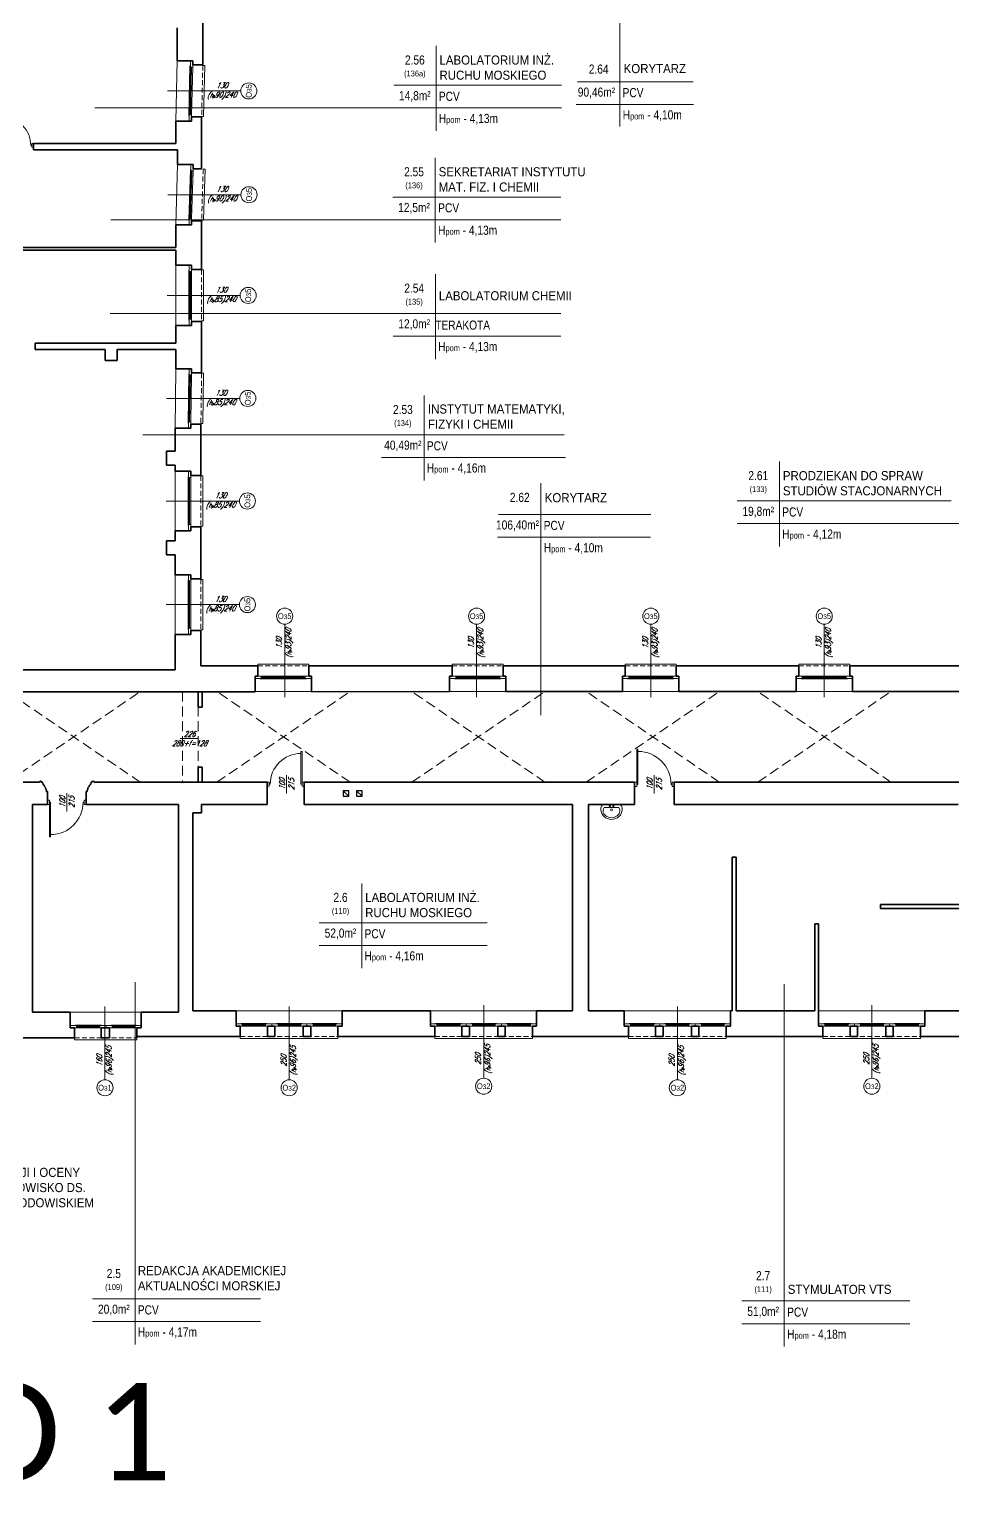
# Model space of a CAD drawing. Header units: millimetres. Extents: x -18485 to 40303, y -22087 to 35064.
# Drawn here: x 9357 to 11731, y 4015 to 7809 of the extents above; entities that cross this region are included whole.
import ezdxf

# ---------------------------------------------------------------- set-up
doc = ezdxf.new("R2010")
doc.units = ezdxf.units.MM
doc.linetypes.add('DASHED', pattern=[19.05, 12.7, -6.35])
doc.layers.get('0').update_dxf_attribs({"lineweight": 25})
for name, color, linetype, lineweight in [('01_ściany', 2, 'Continuous', 25), ('03-01_okna', 5, 'Continuous', 15), ('03_drzwi', 1, 'Continuous', 0), ('04-1_widok', 251, 'Continuous', 5), ('04-2_nad', 251, 'DASHED', 5), ('05-03_opis', 10, 'Continuous', 5), ('07_wyposażenie', 253, 'Continuous', 5), ('11 piętro I - ściany', 2, 'Continuous', 35), ('31 piętro III - ściany', 2, 'Continuous', 35)]:
    doc.layers.add(name, color=color, linetype=linetype, lineweight=lineweight)
doc.styles.add('ariel', font='arial.ttf', dxfattribs={"width": 0.8})
doc.styles.add('ariel_wym', font='simplex.shx', dxfattribs={"width": 0.65, "oblique": 25})
doc.styles.get("Standard").update_dxf_attribs({"font": 'txt.shx'})

# ---------------------------------------------------------------- blocks, each defined once
blk = doc.blocks.new('umywal04')
at = {"flags": 128}
for points in [[(0, 0), (-2.4, -4.4), (-3.7, -9.1), (-4.1, -13.9), (-3.5, -18.7), (-1.8, -23.4), (0.7, -27.6), (4.2, -31.3), (8.3, -34.4), (13, -36.6), (18.1, -38), (23.4, -38.5), (28.7, -38), (33.8, -36.6), (38.5, -34.4), (42.6, -31.3), (46.1, -27.6), (48.6, -23.4), (50.3, -18.7), (50.9, -13.9), (50.5, -9.1), (49.2, -4.4), (46.8, 0)], [(4.3, -8.4), (2.7, -11.4), (1.8, -14.6), (1.7, -17.9), (2.3, -21.2), (3.7, -24.3), (5.8, -27.2), (8.5, -29.6), (11.7, -31.6), (15.3, -33.1), (19.3, -34.1), (23.3, -34.4), (27.4, -34.1), (31.3, -33.1), (34.9, -31.6), (38.1, -29.6), (40.8, -27.2), (42.9, -24.3), (44.3, -21.2), (44.9, -17.9), (44.8, -14.6), (43.9, -11.4), (42.3, -8.4)]]:
    blk.add_lwpolyline(points, dxfattribs=at)
for points in [[(0, 0), (46.8, 0)], [(4.3, -8.4), (42.3, -8.4)]]:
    blk.add_lwpolyline(points)
for centre, radius in [((19.3, -4), 1.56), ((23.5, -13.9), 2.54), ((28.3, -4), 1.56)]:
    blk.add_circle(centre, radius)
blk = doc.blocks.new('*U1420')
blk.add_line((0, -0.375), (0, -0.4))
blk.add_lwpolyline([(0, 0.4), (0, 0.375), (0.8, 0.375), (0.8, 0.4), (0.05, 0.4), (-0.05, 0.4), (-0.05, 0.45), (0.05, 0.45), (0.05, 0.4)])
at = {"ltscale": 0.8}
blk.add_lwpolyline([(0.05, -0.4), (0.05, -0.45), (-0.05, -0.45), (-0.05, -0.4)], close=True, dxfattribs=at)
blk.add_arc((0, 0.375), 0.75, 270, 360)
blk = doc.blocks.new('*U1421')
blk.add_line((0, -0.375), (0, -0.4))
blk.add_lwpolyline([(0, 0.4), (0, 0.375), (-0.8, 0.375), (-0.8, 0.4), (-0.05, 0.4), (0.05, 0.4), (0.05, 0.45), (-0.05, 0.45), (-0.05, 0.4)])
at = {"ltscale": 0.8}
blk.add_lwpolyline([(-0.05, -0.4), (-0.05, -0.45), (0.05, -0.45), (0.05, -0.4)], close=True, dxfattribs=at)
blk.add_arc((0, 0.375), 0.75, 180, 270)
blk = doc.blocks.new('*U1422')
blk.add_line((0, 0.375), (0, 0.4))
at = {"ltscale": 0.8}
blk.add_lwpolyline([(0.05, 0.4), (0.05, 0.45), (-0.05, 0.45), (-0.05, 0.4)], close=True, dxfattribs=at)
blk.add_lwpolyline([(0, -0.4), (0, -0.375), (0.8, -0.375), (0.8, -0.4), (0.05, -0.4), (-0.05, -0.4), (-0.05, -0.45), (0.05, -0.45), (0.05, -0.4)])
blk.add_arc((0, -0.375), 0.75, 0, 90)
blk = doc.blocks.new('*U1427')
blk.add_line((0, -0.375), (0, -0.4))
blk.add_lwpolyline([(0, 0.4), (0, 0.375), (0.8, 0.375), (0.8, 0.4), (0.05, 0.4), (-0.05, 0.4), (-0.05, 0.45), (0.05, 0.45), (0.05, 0.4)])
at = {"ltscale": 0.8}
blk.add_lwpolyline([(0.05, -0.4), (0.05, -0.45), (-0.05, -0.45), (-0.05, -0.4)], close=True, dxfattribs=at)
blk.add_arc((0, 0.375), 0.75, 270, 360)

msp = doc.modelspace()

# ---------------------------------------------------------------- linework, layer by layer
at = {"layer": '01_ściany'}
for p, q in [((10178.1, 5836.9), (10164.1, 5850.9)), ((10212.5, 5836.9), (10198.5, 5850.9))]:
    msp.add_line(p, q, dxfattribs=at)
for points in [[(10178.1, 5850.9), (10164.1, 5850.9), (10164.1, 5836.9), (10178.1, 5836.9)], [(10212.5, 5850.9), (10198.5, 5850.9), (10198.5, 5836.9), (10212.5, 5836.9)]]:
    msp.add_lwpolyline(points, close=True, dxfattribs=at)
at = {"layer": '03-01_okna', "linetype": 'Continuous', "lineweight": 0}
for p, q in [((9772.1, 7711.9), (9769.1, 7590.9)), ((9772.6, 7711.9), (9769.6, 7590.9)), ((9770.1, 7711.9), (9774.1, 7711.9)), ((9774.1, 7712.9), (9771.1, 7589.9)), ((9774.1, 7589.9), (9777.1, 7712.9)), ((9803.1, 7716.9), (9808.1, 7716.9)), ((9808.1, 7716.9), (9805.1, 7585.9)), ((9767.1, 7590.9), (9771.1, 7590.9)), ((9800.1, 7585.9), (9805.1, 7585.9)), ((9773.1, 7444.9), (9769.1, 7323.9)), ((9773.6, 7444.9), (9769.6, 7323.9)), ((9775.1, 7445.9), (9771.1, 7322.9)), ((9771.1, 7444.9), (9775.1, 7444.9)), ((9774.1, 7322.9), (9778.1, 7445.9)), ((9804.1, 7449.9), (9809.1, 7449.9)), ((9809.1, 7449.9), (9805.1, 7318.9)), ((9767.1, 7323.9), (9771.1, 7323.9)), ((9800.1, 7318.9), (9805.1, 7318.9)), ((9767.1, 7185.9), (9771.1, 7185.9)), ((9769.1, 7185.9), (9769.1, 7064.9)), ((9769.6, 7185.9), (9769.6, 7064.9)), ((9771.1, 7186.9), (9771.1, 7063.9)), ((9774.1, 7063.9), (9774.1, 7186.9)), ((9800.1, 7190.9), (9805.1, 7190.9)), ((9805.1, 7190.9), (9805.1, 7059.9)), ((9767.1, 7064.9), (9771.1, 7064.9)), ((9800.1, 7059.9), (9805.1, 7059.9)), ((9769.1, 6919.9), (9767.1, 6800.9)), ((9767.1, 6919.9), (9771.1, 6919.9)), ((9769.6, 6919.9), (9767.6, 6800.9)), ((9771.1, 6920.9), (9769.1, 6799.9)), ((9772.1, 6799.9), (9774.1, 6920.9)), ((9800.1, 6924.9), (9805.1, 6924.9)), ((9805.1, 6924.9), (9803.1, 6795.9)), ((9765.1, 6800.9), (9769.1, 6800.9)), ((9798.1, 6795.9), (9803.1, 6795.9)), ((9765.1, 6655.9), (9769.1, 6655.9)), ((9767.1, 6655.9), (9767.1, 6536.9)), ((9767.6, 6655.9), (9767.6, 6536.9)), ((9769.1, 6656.9), (9769.1, 6535.9)), ((9772.1, 6535.9), (9772.1, 6656.9)), ((9798.1, 6660.9), (9803.1, 6660.9)), ((9803.1, 6660.9), (9803.1, 6531.9)), ((9765.1, 6536.9), (9769.1, 6536.9)), ((9798.1, 6531.9), (9803.1, 6531.9)), ((9765.1, 6389.9), (9769.1, 6389.9)), ((9767.1, 6389.9), (9767.1, 6269.9)), ((9767.6, 6389.9), (9767.6, 6269.9)), ((9769.1, 6390.9), (9769.1, 6268.9)), ((9772.1, 6268.9), (9772.1, 6390.9)), ((9798.1, 6394.9), (9803.1, 6394.9)), ((9803.1, 6394.9), (9803.1, 6264.9)), ((9765.1, 6269.9), (9769.1, 6269.9)), ((9798.1, 6264.9), (9803.1, 6264.9)), ((9944.4, 6172), (9944.4, 6177)), ((9944.4, 6177), (10075.4, 6177)), ((10075.4, 6172), (10075.4, 6177)), ((10444.4, 6177), (10575.4, 6177)), ((10444.4, 6172), (10444.4, 6177)), ((10575.4, 6172), (10575.4, 6177)), ((10889.4, 6172), (10889.4, 6177)), ((10889.4, 6177), (11020.4, 6177)), ((11020.4, 6172), (11020.4, 6177)), ((11335.4, 6172), (11335.4, 6177)), ((11335.4, 6177), (11466.4, 6177)), ((11466.4, 6172), (11466.4, 6177)), ((10066.4, 6146), (9953.4, 6146)), ((9953.4, 6143), (10066.4, 6143)), ((9954.4, 6139), (9954.4, 6143)), ((9954.4, 6141.5), (10065.4, 6141.5)), ((9954.4, 6141), (10065.4, 6141)), ((10065.4, 6139), (10065.4, 6143)), ((10566.4, 6146), (10453.4, 6146)), ((10453.4, 6143), (10566.4, 6143)), ((10454.4, 6139), (10454.4, 6143)), ((10454.4, 6141.5), (10565.4, 6141.5)), ((10454.4, 6141), (10565.4, 6141)), ((10565.4, 6139), (10565.4, 6143)), ((11011.4, 6146), (10898.4, 6146)), ((10898.4, 6143), (11011.4, 6143)), ((10899.4, 6139), (10899.4, 6143)), ((10899.4, 6141.5), (11010.4, 6141.5)), ((10899.4, 6141), (11010.4, 6141)), ((11010.4, 6139), (11010.4, 6143)), ((11457.4, 6146), (11344.4, 6146)), ((11344.4, 6143), (11457.4, 6143)), ((11345.4, 6139), (11345.4, 6143)), ((11345.4, 6141.5), (11456.4, 6141.5)), ((11345.4, 6141), (11456.4, 6141)), ((11456.4, 6139), (11456.4, 6143)), ((9478.4, 5244), (9538.4, 5244)), ((9538.4, 5241), (9478.4, 5241)), ((9479.4, 5248), (9479.4, 5244)), ((9479.4, 5246), (9537.4, 5246)), ((9479.4, 5245.5), (9537.4, 5245.5)), ((9537.4, 5248), (9537.4, 5244)), ((9628.4, 5244), (9570.4, 5244)), ((9570.4, 5241), (9628.4, 5241)), ((9571.4, 5248), (9571.4, 5244)), ((9627.4, 5246), (9571.4, 5246)), ((9627.4, 5245.5), (9571.4, 5245.5)), ((9627.4, 5248), (9627.4, 5244)), ((9904.4, 5248), (9964.4, 5248)), ((9964.4, 5245), (9904.4, 5245)), ((9905.4, 5252), (9905.4, 5248)), ((9905.4, 5250), (9963.4, 5250)), ((9905.4, 5249.5), (9963.4, 5249.5)), ((9963.4, 5252), (9963.4, 5248)), ((10054.9, 5248), (9996.4, 5248)), ((9996.4, 5245), (10054.9, 5245)), ((9997.4, 5252), (9997.4, 5248)), ((10053.9, 5250), (9997.4, 5250)), ((10053.9, 5249.5), (9997.4, 5249.5)), ((10053.9, 5252), (10053.9, 5248)), ((10086.9, 5248), (10145.4, 5248)), ((10145.4, 5245), (10086.9, 5245)), ((10087.9, 5252), (10087.9, 5248)), ((10087.9, 5250), (10144.4, 5250)), ((10087.9, 5249.5), (10144.4, 5249.5)), ((10144.4, 5252), (10144.4, 5248)), ((10404.4, 5248), (10464.4, 5248)), ((10464.4, 5245), (10404.4, 5245)), ((10405.4, 5252), (10405.4, 5248)), ((10405.4, 5250), (10463.4, 5250)), ((10405.4, 5249.5), (10463.4, 5249.5)), ((10463.4, 5252), (10463.4, 5248)), ((10554.9, 5248), (10496.4, 5248)), ((10496.4, 5245), (10554.9, 5245)), ((10497.4, 5252), (10497.4, 5248)), ((10553.9, 5250), (10497.4, 5250)), ((10553.9, 5249.5), (10497.4, 5249.5)), ((10553.9, 5252), (10553.9, 5248)), ((10586.9, 5248), (10645.4, 5248)), ((10645.4, 5245), (10586.9, 5245)), ((10587.9, 5252), (10587.9, 5248)), ((10587.9, 5250), (10644.4, 5250)), ((10587.9, 5249.5), (10644.4, 5249.5)), ((10644.4, 5252), (10644.4, 5248)), ((10902.4, 5248), (10962.4, 5248)), ((10962.4, 5245), (10902.4, 5245)), ((10903.4, 5252), (10903.4, 5248)), ((10903.4, 5250), (10961.4, 5250)), ((10903.4, 5249.5), (10961.4, 5249.5)), ((10961.4, 5252), (10961.4, 5248)), ((11052.9, 5248), (10994.4, 5248)), ((10994.4, 5245), (11052.9, 5245)), ((10995.4, 5252), (10995.4, 5248)), ((11051.9, 5250), (10995.4, 5250)), ((11051.9, 5249.5), (10995.4, 5249.5)), ((11051.9, 5252), (11051.9, 5248)), ((11084.9, 5248), (11143.4, 5248)), ((11143.4, 5245), (11084.9, 5245)), ((11085.9, 5252), (11085.9, 5248)), ((11085.9, 5250), (11142.4, 5250)), ((11085.9, 5249.5), (11142.4, 5249.5)), ((11142.4, 5252), (11142.4, 5248)), ((11402.4, 5248), (11462.4, 5248)), ((11462.4, 5245), (11402.4, 5245)), ((11403.4, 5252), (11403.4, 5248)), ((11403.4, 5250), (11461.4, 5250)), ((11403.4, 5249.5), (11461.4, 5249.5)), ((11461.4, 5252), (11461.4, 5248)), ((11552.9, 5248), (11494.4, 5248)), ((11494.4, 5245), (11552.9, 5245)), ((11495.4, 5252), (11495.4, 5248)), ((11551.9, 5250), (11495.4, 5250)), ((11551.9, 5249.5), (11495.4, 5249.5)), ((11551.9, 5252), (11551.9, 5248)), ((11584.9, 5248), (11643.4, 5248)), ((11643.4, 5245), (11584.9, 5245)), ((11585.9, 5252), (11585.9, 5248)), ((11585.9, 5250), (11642.4, 5250)), ((11585.9, 5249.5), (11642.4, 5249.5)), ((11642.4, 5252), (11642.4, 5248)), ((9473.4, 5215), (9473.4, 5210)), ((9473.4, 5210), (9633.4, 5210)), ((9633.4, 5215), (9633.4, 5210)), ((9899.4, 5219), (9899.4, 5214)), ((9899.4, 5214), (10150.4, 5214)), ((10150.4, 5219), (10150.4, 5214)), ((10399.4, 5219), (10399.4, 5214)), ((10399.4, 5214), (10650.4, 5214)), ((10650.4, 5219), (10650.4, 5214)), ((10897.4, 5219), (10897.4, 5214)), ((10897.4, 5214), (11148.4, 5214)), ((11148.4, 5219), (11148.4, 5214)), ((11397.4, 5219), (11397.4, 5214)), ((11397.4, 5214), (11648.4, 5214)), ((11648.4, 5219), (11648.4, 5214))]:
    msp.add_line(p, q, dxfattribs=at)
at = {"layer": '03-01_okna', "linetype": 'DASHED'}
for p, q in [((9803.1, 7716.9), (9800.1, 7585.9)), ((9804.1, 7449.9), (9800.1, 7318.9)), ((9800.1, 7190.9), (9800.1, 7059.9)), ((9800.1, 6924.9), (9798.1, 6795.9)), ((9798.1, 6660.9), (9798.1, 6531.9)), ((9798.1, 6394.9), (9798.1, 6264.9)), ((9944.4, 6172), (10075.4, 6172)), ((10444.4, 6172), (10575.4, 6172)), ((10889.4, 6172), (11020.4, 6172)), ((11335.4, 6172), (11466.4, 6172)), ((9473.4, 5215), (9633.4, 5215)), ((9899.4, 5219), (10150.4, 5219)), ((10399.4, 5219), (10650.4, 5219)), ((10897.4, 5219), (11148.4, 5219)), ((11397.4, 5219), (11648.4, 5219))]:
    msp.add_line(p, q, dxfattribs=at)
at = {"layer": '03-01_okna', "linetype": 'Continuous', "lineweight": 0}
for points in [[(9771.1, 7715.9), (9770.1, 7715.9), (9767.1, 7586.9), (9768.1, 7586.9)], [(9772.1, 7448.9), (9771.1, 7448.9), (9767.1, 7319.9), (9768.1, 7319.9)], [(9768.1, 7189.9), (9767.1, 7189.9), (9767.1, 7060.9), (9768.1, 7060.9)], [(9768.1, 6923.9), (9767.1, 6923.9), (9765.1, 6796.9), (9766.1, 6796.9)], [(9766.1, 6659.9), (9765.1, 6659.9), (9765.1, 6532.9), (9766.1, 6532.9)], [(9766.1, 6393.9), (9765.1, 6393.9), (9765.1, 6265.9), (9766.1, 6265.9)], [(9950.4, 6140), (9950.4, 6139), (10069.4, 6139), (10069.4, 6140)], [(10450.4, 6140), (10450.4, 6139), (10569.4, 6139), (10569.4, 6140)], [(10895.4, 6140), (10895.4, 6139), (11014.4, 6139), (11014.4, 6140)], [(11341.4, 6140), (11341.4, 6139), (11460.4, 6139), (11460.4, 6140)], [(9475.4, 5247), (9475.4, 5248), (9541.4, 5248), (9541.4, 5247)], [(9631.4, 5247), (9631.4, 5248), (9567.4, 5248), (9567.4, 5247)], [(9901.4, 5251), (9901.4, 5252), (9967.4, 5252), (9967.4, 5251)], [(10057.9, 5251), (10057.9, 5252), (9993.4, 5252), (9993.4, 5251)], [(10083.9, 5251), (10083.9, 5252), (10148.4, 5252), (10148.4, 5251)], [(10401.4, 5251), (10401.4, 5252), (10467.4, 5252), (10467.4, 5251)], [(10557.9, 5251), (10557.9, 5252), (10493.4, 5252), (10493.4, 5251)], [(10583.9, 5251), (10583.9, 5252), (10648.4, 5252), (10648.4, 5251)], [(10899.4, 5251), (10899.4, 5252), (10965.4, 5252), (10965.4, 5251)], [(11055.9, 5251), (11055.9, 5252), (10991.4, 5252), (10991.4, 5251)], [(11081.9, 5251), (11081.9, 5252), (11146.4, 5252), (11146.4, 5251)], [(11399.4, 5251), (11399.4, 5252), (11465.4, 5252), (11465.4, 5251)], [(11555.9, 5251), (11555.9, 5252), (11491.4, 5252), (11491.4, 5251)], [(11581.9, 5251), (11581.9, 5252), (11646.4, 5252), (11646.4, 5251)]]:
    msp.add_lwpolyline(points, dxfattribs=at)
for points in [[(9771.1, 7712.9), (9771.1, 7728.9), (9777.1, 7728.9), (9777.1, 7712.9)], [(9768.1, 7573.9), (9768.1, 7589.9), (9774.1, 7589.9), (9774.1, 7573.9)], [(9772.1, 7445.9), (9772.1, 7461.9), (9778.1, 7461.9), (9778.1, 7445.9)], [(9768.1, 7306.9), (9768.1, 7322.9), (9774.1, 7322.9), (9774.1, 7306.9)], [(9768.1, 7186.9), (9768.1, 7202.9), (9774.1, 7202.9), (9774.1, 7186.9)], [(9768.1, 7047.9), (9768.1, 7063.9), (9774.1, 7063.9), (9774.1, 7047.9)], [(9768.1, 6920.9), (9768.1, 6936.9), (9774.1, 6936.9), (9774.1, 6920.9)], [(9766.1, 6783.9), (9766.1, 6799.9), (9772.1, 6799.9), (9772.1, 6783.9)], [(9766.1, 6656.9), (9766.1, 6672.9), (9772.1, 6672.9), (9772.1, 6656.9)], [(9766.1, 6519.9), (9766.1, 6535.9), (9772.1, 6535.9), (9772.1, 6519.9)], [(9766.1, 6390.9), (9766.1, 6406.9), (9772.1, 6406.9), (9772.1, 6390.9)], [(9766.1, 6252.9), (9766.1, 6268.9), (9772.1, 6268.9), (9772.1, 6252.9)], [(9953.4, 6140), (9937.4, 6140), (9937.4, 6146), (9953.4, 6146)], [(10082.4, 6140), (10066.4, 6140), (10066.4, 6146), (10082.4, 6146)], [(10453.4, 6140), (10437.4, 6140), (10437.4, 6146), (10453.4, 6146)], [(10582.4, 6140), (10566.4, 6140), (10566.4, 6146), (10582.4, 6146)], [(10898.4, 6140), (10882.4, 6140), (10882.4, 6146), (10898.4, 6146)], [(11027.4, 6140), (11011.4, 6140), (11011.4, 6146), (11027.4, 6146)], [(11344.4, 6140), (11328.4, 6140), (11328.4, 6146), (11344.4, 6146)], [(11473.4, 6140), (11457.4, 6140), (11457.4, 6146), (11473.4, 6146)], [(9478.4, 5247), (9462.4, 5247), (9462.4, 5241), (9478.4, 5241)], [(9554.4, 5247), (9538.4, 5247), (9538.4, 5241), (9554.4, 5241)], [(9554.4, 5247), (9570.4, 5247), (9570.4, 5241), (9554.4, 5241)], [(9628.4, 5247), (9644.4, 5247), (9644.4, 5241), (9628.4, 5241)], [(9904.4, 5251), (9888.4, 5251), (9888.4, 5245), (9904.4, 5245)], [(9980.4, 5251), (9964.4, 5251), (9964.4, 5245), (9980.4, 5245)], [(9980.4, 5251), (9996.4, 5251), (9996.4, 5245), (9980.4, 5245)], [(10054.9, 5251), (10070.9, 5251), (10070.9, 5245), (10054.9, 5245)], [(10086.9, 5251), (10070.9, 5251), (10070.9, 5245), (10086.9, 5245)], [(10161.4, 5251), (10145.4, 5251), (10145.4, 5245), (10161.4, 5245)], [(10404.4, 5251), (10388.4, 5251), (10388.4, 5245), (10404.4, 5245)], [(10480.4, 5251), (10464.4, 5251), (10464.4, 5245), (10480.4, 5245)], [(10480.4, 5251), (10496.4, 5251), (10496.4, 5245), (10480.4, 5245)], [(10554.9, 5251), (10570.9, 5251), (10570.9, 5245), (10554.9, 5245)], [(10586.9, 5251), (10570.9, 5251), (10570.9, 5245), (10586.9, 5245)], [(10661.4, 5251), (10645.4, 5251), (10645.4, 5245), (10661.4, 5245)], [(10902.4, 5251), (10886.4, 5251), (10886.4, 5245), (10902.4, 5245)], [(10978.4, 5251), (10962.4, 5251), (10962.4, 5245), (10978.4, 5245)], [(10978.4, 5251), (10994.4, 5251), (10994.4, 5245), (10978.4, 5245)], [(11052.9, 5251), (11068.9, 5251), (11068.9, 5245), (11052.9, 5245)], [(11084.9, 5251), (11068.9, 5251), (11068.9, 5245), (11084.9, 5245)], [(11159.4, 5251), (11143.4, 5251), (11143.4, 5245), (11159.4, 5245)], [(11402.4, 5251), (11386.4, 5251), (11386.4, 5245), (11402.4, 5245)], [(11478.4, 5251), (11462.4, 5251), (11462.4, 5245), (11478.4, 5245)], [(11478.4, 5251), (11494.4, 5251), (11494.4, 5245), (11478.4, 5245)], [(11552.9, 5251), (11568.9, 5251), (11568.9, 5245), (11552.9, 5245)], [(11584.9, 5251), (11568.9, 5251), (11568.9, 5245), (11584.9, 5245)], [(11659.4, 5251), (11643.4, 5251), (11643.4, 5245), (11659.4, 5245)]]:
    msp.add_lwpolyline(points, close=True, dxfattribs=at)
at = {"layer": '04-1_widok'}
for p, q in [((9734.1, 7573.9), (9737.1, 7728.9)), ((9734.1, 7306.9), (9738.1, 7461.9)), ((9734.1, 7047.9), (9734.1, 7202.9)), ((9732.1, 6783.9), (9734.1, 6936.9)), ((9732.1, 6519.9), (9732.1, 6672.9)), ((9732.1, 6252.9), (9732.1, 6406.9)), ((10082.4, 6106), (9937.4, 6106)), ((10582.4, 6106), (10437.4, 6106)), ((11027.4, 6106), (10882.4, 6106)), ((11473.4, 6106), (11328.4, 6106)), ((9644.4, 5281), (9462.4, 5281)), ((9888.4, 5285), (10161.4, 5285)), ((10388.4, 5285), (10661.4, 5285)), ((10886.4, 5285), (11159.4, 5285)), ((11386.4, 5285), (11659.4, 5285))]:
    msp.add_line(p, q, dxfattribs=at)
at = {"layer": '04-2_nad', "ltscale": 2}
for p, q in [((9300.1, 5873), (9642.1, 6105.9)), ((9642.1, 5873), (9300.1, 6105.9)), ((9751.1, 6105.9), (9751.1, 5873)), ((9791.1, 6105.9), (9791.1, 5873)), ((9839.5, 5873), (10181.5, 6105.9)), ((10181.5, 5873), (9839.5, 6105.9)), ((10340.7, 5873), (10682.7, 6105.9)), ((10682.7, 5873), (10340.7, 6105.9)), ((10789.1, 5873), (11131.1, 6105.9)), ((11131.1, 5873), (10789.1, 6105.9)), ((11230.1, 5873), (11572.1, 6105.9)), ((11572.1, 5873), (11230.1, 6105.9))]:
    msp.add_line(p, q, dxfattribs=at)
at = {"layer": '05-03_opis'}
for p, q in [((10875.3, 8245), (10875.3, 7559.7)), ((10402.7, 7767.2), (10402.7, 7548.8)), ((10293.8, 7666), (10725.5, 7666)), ((10766.4, 7675.1), (11063.6, 7675.1)), ((9525.2, 7607.7), (10725.5, 7607.7)), ((10763.4, 7616.7), (11064.5, 7616.7)), ((10400.6, 7479.6), (10400.6, 7261.2)), ((10291.7, 7378.4), (10723.4, 7378.4)), ((9566.5, 7320.1), (10723.4, 7320.1)), ((10401, 7180.1), (10401, 6961.7)), ((9564.8, 7079), (10723.8, 7079)), ((10292.1, 7020.6), (10723.8, 7020.6)), ((10371.8, 6867.9), (10371.8, 6649.5)), ((9648.5, 6766.8), (10732.4, 6766.8)), ((10262.9, 6708.4), (10736, 6708.4)), ((11285.6, 6697.9), (11285.6, 6479.5)), ((10672.4, 6642.6), (10672.4, 6045.2)), ((11176.7, 6596.7), (11727.1, 6596.7)), ((10563.5, 6561.6), (10954.7, 6561.6)), ((11176.7, 6538.4), (12383.7, 6538.4)), ((10560.4, 6503.3), (10954.3, 6503.3)), ((10211.5, 5612.7), (10211.5, 5394.3)), ((10102.6, 5511.6), (10534.3, 5511.6)), ((10102.6, 5453.2), (10534.3, 5453.2)), ((9628.7, 5358.8), (9628.7, 4426.7)), ((11298.2, 5353.2), (11298.2, 4421.1)), ((9519.8, 4544), (9951.5, 4544)), ((11189.2, 4538.4), (11620.9, 4538.4)), ((9519.8, 4485.6), (9951.5, 4485.6)), ((11189.2, 4480), (11620.9, 4480))]:
    msp.add_line(p, q, dxfattribs=at)
at = {"layer": '05-03_opis', "lineweight": 0}
for p, q in [((9712.6, 7651.4), (9900.6, 7651.4)), ((9713.1, 7384.4), (9901.1, 7384.4)), ((9711.1, 7125.4), (9899.1, 7125.4)), ((9710.1, 6860.4), (9898.1, 6860.4)), ((9709.1, 6596.4), (9897.1, 6596.4)), ((9709.1, 6329.9), (9897.1, 6329.9)), ((10013.6, 6091.4), (10013.6, 6279.4)), ((10507, 6091.4), (10507, 6279.4)), ((10954.9, 6091.4), (10954.9, 6279.4)), ((11400.9, 6091.4), (11400.9, 6279.4)), ((9792.2, 5985.3), (9745, 5985.3)), ((10018.5, 5891.3), (10018.5, 5844.1)), ((10963.9, 5890.9), (10963.9, 5843.7)), ((9453.8, 5845.1), (9453.8, 5798)), ((9551.5, 5295.6), (9551.5, 5107.6)), ((10025.2, 5295.6), (10025.2, 5107.6)), ((10525.2, 5299.6), (10525.2, 5111.6)), ((11023.2, 5295.6), (11023.2, 5107.6)), ((11523.2, 5299.6), (11523.2, 5111.6))]:
    msp.add_line(p, q, dxfattribs=at)
for centre in [(9921.3, 7651.4), (9921.8, 7384.4), (9919.8, 7125.4), (9918.8, 6860.4), (9917.8, 6596.4), (9917.8, 6329.9), (10013.6, 6300.1), (10507, 6300.1), (10954.9, 6300.1), (11400.9, 6300.1), (9551.5, 5086.9), (10025.2, 5086.9), (10525.2, 5090.9), (11023.2, 5086.9), (11523.2, 5090.9)]:
    msp.add_circle(centre, 20.7, dxfattribs=at)
at = {"layer": '11 piętro I - ściany'}
for p, q in [((9803.1, 7854.9), (9803.1, 7718.4)), ((9737.1, 7813.9), (9737.1, 7728.9)), ((9737.1, 7728.9), (9777.1, 7728.9)), ((9777.1, 7728.9), (9777.1, 7718.4)), ((9777.1, 7718.4), (9803.1, 7718.4)), ((9734.1, 7515.9), (9734.1, 7573.9)), ((9734.1, 7573.9), (9774.1, 7573.9)), ((9774.1, 7573.9), (9774.1, 7584.4)), ((9774.1, 7584.4), (9800.1, 7584.4)), ((9800.1, 7584.4), (9800.1, 7451.4)), ((9368.1, 7499.9), (9368.1, 7515.9)), ((9368.1, 7515.9), (9734.1, 7515.9)), ((9368.1, 7499.9), (9738.1, 7499.9)), ((9738.1, 7499.9), (9738.1, 7461.9)), ((9738.1, 7461.9), (9778.1, 7461.9)), ((9778.1, 7461.9), (9778.1, 7451.4)), ((9778.1, 7451.4), (9800.1, 7451.4)), ((9734.1, 7306.9), (9734.1, 7248.9)), ((9734.1, 7306.9), (9774.1, 7306.9)), ((9774.1, 7306.9), (9774.1, 7317.4)), ((9774.1, 7317.4), (9800.1, 7317.4)), ((9800.1, 7317.4), (9800.1, 7192.4)), ((9734.1, 7248.9), (9236.1, 7248.9)), ((9236.1, 7241.9), (9734.1, 7241.9)), ((9734.1, 7241.9), (9734.1, 7202.9)), ((9734.1, 7202.9), (9774.1, 7202.9)), ((9774.1, 7202.9), (9774.1, 7192.4)), ((9774.1, 7192.4), (9800.1, 7192.4)), ((9774.1, 7047.9), (9774.1, 7058.4)), ((9774.1, 7058.4), (9800.1, 7058.4)), ((9800.1, 7058.4), (9800.1, 6926.4)), ((9734.1, 7047.9), (9734.1, 7002.9)), ((9734.1, 7047.9), (9774.1, 7047.9)), ((9372.1, 7002.9), (9734.1, 7002.9)), ((9372.1, 7002.9), (9372.1, 6985.9)), ((9552.1, 6985.9), (9372.1, 6985.9)), ((9552.1, 6957.9), (9552.1, 6985.9)), ((9734.1, 6985.9), (9583.1, 6985.9)), ((9583.1, 6985.9), (9583.1, 6957.9)), ((9734.1, 6936.9), (9734.1, 6985.9)), ((9583.1, 6957.9), (9552.1, 6957.9)), ((9734.1, 6936.9), (9774.1, 6936.9)), ((9774.1, 6936.9), (9774.1, 6926.4)), ((9774.1, 6926.4), (9800.1, 6926.4)), ((9772.1, 6783.9), (9772.1, 6794.4)), ((9772.1, 6794.4), (9798.1, 6794.4)), ((9798.1, 6662.4), (9798.1, 6794.4)), ((9732.1, 6724.9), (9732.1, 6783.9)), ((9732.1, 6783.9), (9772.1, 6783.9)), ((9710.1, 6688.9), (9710.1, 6724.9)), ((9710.1, 6724.9), (9732.1, 6724.9)), ((9732.1, 6688.9), (9710.1, 6688.9)), ((9732.1, 6672.9), (9732.1, 6688.9)), ((9732.1, 6672.9), (9772.1, 6672.9)), ((9772.1, 6672.9), (9772.1, 6662.4)), ((9772.1, 6662.4), (9798.1, 6662.4)), ((9772.1, 6519.9), (9772.1, 6530.4)), ((9772.1, 6530.4), (9798.1, 6530.4)), ((9798.1, 6396.4), (9798.1, 6530.4)), ((9710.1, 6457.9), (9710.1, 6493.9)), ((9710.1, 6493.9), (9732.1, 6493.9)), ((9732.1, 6493.9), (9732.1, 6519.9)), ((9732.1, 6519.9), (9772.1, 6519.9)), ((9732.1, 6457.9), (9710.1, 6457.9)), ((9732.1, 6406.9), (9732.1, 6457.9)), ((9732.1, 6406.9), (9772.1, 6406.9)), ((9772.1, 6406.9), (9772.1, 6396.4)), ((9772.1, 6396.4), (9798.1, 6396.4)), ((9772.1, 6252.9), (9772.1, 6263.4)), ((9772.1, 6263.4), (9798.1, 6263.4)), ((9798.1, 6263.4), (9798.1, 6172)), ((9732.1, 6161.9), (9732.1, 6252.9)), ((9732.1, 6252.9), (9772.1, 6252.9)), ((9300.1, 6161.9), (9732.1, 6161.9)), ((9944.4, 6172), (9798.1, 6172)), ((9944.4, 6146), (9944.4, 6172)), ((10075.4, 6172), (10075.4, 6146)), ((10075.4, 6172), (10444.4, 6172)), ((10444.4, 6146), (10444.4, 6172)), ((10575.4, 6172), (10575.4, 6146)), ((10575.4, 6172), (10889.4, 6172)), ((10889.4, 6146), (10889.4, 6172)), ((11335.4, 6172), (11020.4, 6172)), ((11020.4, 6172), (11020.4, 6146)), ((11335.4, 6146), (11335.4, 6172)), ((11834.4, 6172), (11466.4, 6172)), ((11466.4, 6172), (11466.4, 6146)), ((9937.4, 6105.9), (9937.4, 6146)), ((9937.4, 6146), (9944.4, 6146)), ((10075.4, 6146), (10082.4, 6146)), ((10082.4, 6146), (10082.4, 6105.9)), ((10437.4, 6106), (10437.4, 6146)), ((10437.4, 6146), (10444.4, 6146)), ((10575.4, 6146), (10582.4, 6146)), ((10582.4, 6146), (10582.4, 6106)), ((10882.4, 6106), (10882.4, 6146)), ((10882.4, 6146), (10889.4, 6146)), ((11020.4, 6146), (11027.4, 6146)), ((11027.4, 6146), (11027.4, 6106)), ((11328.4, 6106), (11328.4, 6146)), ((11328.4, 6146), (11335.4, 6146)), ((11466.4, 6146), (11473.4, 6146)), ((11473.4, 6146), (11473.4, 6106)), ((9179.4, 6105.9), (9801.1, 6105.9)), ((9791.1, 6105.9), (9791.1, 6065.9)), ((9801.1, 6065.9), (9801.1, 6105.9)), ((9937.4, 6105.9), (9801.1, 6105.9)), ((10082.4, 6105.9), (10437.4, 6106)), ((10882.4, 6106), (10582.4, 6106)), ((11328.4, 6106), (11027.4, 6106)), ((11827.4, 6106), (11473.4, 6106)), ((9791.1, 6065.9), (9801.1, 6065.9)), ((9801.1, 5912), (9791.1, 5912)), ((9791.1, 5912), (9791.1, 5873)), ((9801.1, 5873), (9801.1, 5912)), ((9138.4, 5873), (9383.4, 5873)), ((9968.4, 5873), (9523.4, 5873)), ((9968.4, 5816), (9968.4, 5873)), ((10063.4, 5873), (10063.4, 5816)), ((10063.4, 5873), (10913.4, 5873)), ((10913.4, 5873), (10913.4, 5816)), ((11015.4, 5873), (11015.4, 5816)), ((11015.4, 5873), (11866.4, 5873)), ((9403.4, 5816), (9365.4, 5816)), ((9365.4, 5816), (9365.4, 5281)), ((9503.4, 5816), (9740.4, 5816)), ((9740.4, 5816), (9740.4, 5281)), ((9799.4, 5794), (9799.4, 5816)), ((9799.4, 5816), (9968.4, 5816)), ((10063.4, 5816), (10753.4, 5816)), ((10753.4, 5816), (10753.4, 5285)), ((10913.4, 5816), (10794.4, 5816)), ((10794.4, 5285), (10794.4, 5816)), ((11015.4, 5816), (11745.4, 5816)), ((9777.4, 5285), (9777.4, 5794)), ((9777.4, 5794), (9799.4, 5794)), ((11164.4, 5680), (11174.4, 5680)), ((11164.4, 5680), (11164.4, 5285)), ((11174.4, 5680), (11174.4, 5285)), ((11545.4, 5548), (11545.4, 5558)), ((11545.4, 5558), (11765.4, 5558)), ((11765.4, 5548), (11545.4, 5548)), ((11376.4, 5285), (11376.4, 5509)), ((11376.4, 5509), (11386.4, 5509)), ((11386.4, 5509), (11386.4, 5285)), ((9365.4, 5281), (9462.4, 5281)), ((9462.4, 5241), (9462.4, 5281)), ((9740.4, 5281), (9644.4, 5281)), ((9644.4, 5241), (9644.4, 5281)), ((9888.4, 5285), (9777.4, 5285)), ((9888.4, 5245), (9888.4, 5285)), ((10161.4, 5245), (10161.4, 5285)), ((10161.4, 5285), (10388.4, 5285)), ((10388.4, 5285), (10388.4, 5245)), ((10753.4, 5285), (10661.4, 5285)), ((10661.4, 5285), (10661.4, 5245)), ((10886.4, 5285), (10794.4, 5285)), ((10886.4, 5245), (10886.4, 5285)), ((11159.4, 5285), (11159.4, 5245)), ((11164.4, 5285), (11159.4, 5285)), ((11376.4, 5285), (11174.4, 5285)), ((11386.4, 5245), (11386.4, 5285)), ((11765.4, 5285), (11659.4, 5285)), ((11659.4, 5245), (11659.4, 5285)), ((9473.4, 5241), (9462.4, 5241)), ((9473.4, 5215), (9473.4, 5241)), ((9541.4, 5215), (9541.4, 5241)), ((9563.4, 5241), (9541.4, 5241)), ((9563.4, 5215), (9563.4, 5241)), ((9633.4, 5215), (9633.4, 5241)), ((9633.4, 5241), (9644.4, 5241)), ((9899.4, 5245), (9888.4, 5245)), ((9899.4, 5219), (9899.4, 5245)), ((9969.4, 5245), (9969.4, 5219)), ((9988.4, 5245), (9969.4, 5245)), ((9988.4, 5219), (9988.4, 5245)), ((10061.4, 5245), (10061.4, 5219)), ((10080.4, 5245), (10061.4, 5245)), ((10080.4, 5219), (10080.4, 5245)), ((10150.4, 5219), (10150.4, 5245)), ((10150.4, 5245), (10161.4, 5245)), ((10388.4, 5245), (10399.4, 5245)), ((10399.4, 5245), (10399.4, 5219)), ((10469.4, 5245), (10469.4, 5219)), ((10488.4, 5245), (10469.4, 5245)), ((10488.4, 5219), (10488.4, 5245)), ((10561.4, 5245), (10561.4, 5219)), ((10580.4, 5245), (10561.4, 5245)), ((10580.4, 5219), (10580.4, 5245)), ((10661.4, 5245), (10650.4, 5245)), ((10650.4, 5245), (10650.4, 5219)), ((10897.4, 5245), (10886.4, 5245)), ((10897.4, 5219), (10897.4, 5245)), ((10967.4, 5245), (10967.4, 5219)), ((10986.4, 5245), (10967.4, 5245)), ((10986.4, 5219), (10986.4, 5245)), ((11059.4, 5245), (11059.4, 5219)), ((11078.4, 5245), (11059.4, 5245)), ((11078.4, 5219), (11078.4, 5245)), ((11159.4, 5245), (11148.4, 5245)), ((11148.4, 5245), (11148.4, 5219)), ((11397.4, 5245), (11386.4, 5245)), ((11397.4, 5219), (11397.4, 5245)), ((11467.4, 5245), (11467.4, 5219)), ((11486.4, 5245), (11467.4, 5245)), ((11486.4, 5219), (11486.4, 5245)), ((11559.4, 5245), (11559.4, 5219)), ((11578.4, 5245), (11559.4, 5245)), ((11578.4, 5219), (11578.4, 5245)), ((11648.4, 5219), (11648.4, 5245)), ((11648.4, 5245), (11659.4, 5245)), ((9473.4, 5215), (9217.4, 5215)), ((9563.4, 5215), (9541.4, 5215)), ((9899.4, 5219), (9633.4, 5219)), ((9969.4, 5219), (9988.4, 5219)), ((10061.4, 5219), (10080.4, 5219)), ((10399.4, 5219), (10150.4, 5219)), ((10469.4, 5219), (10488.4, 5219)), ((10561.4, 5219), (10580.4, 5219)), ((10650.4, 5219), (10897.4, 5219)), ((10967.4, 5219), (10986.4, 5219)), ((11059.4, 5219), (11078.4, 5219)), ((11148.4, 5219), (11397.4, 5219)), ((11467.4, 5219), (11486.4, 5219)), ((11559.4, 5219), (11578.4, 5219)), ((11903.4, 5219), (11648.4, 5219))]:
    msp.add_line(p, q, dxfattribs=at)
at = {"layer": '31 piętro III - ściany'}
for points in [[(9403.4, 5816), (9403.4, 5849.1), (9401, 5849.1), (9401.3, 5850.5), (9401.3, 5851.4), (9401.1, 5852.1), (9400.4, 5853.3), (9399.4, 5854.8), (9399, 5856.6), (9399.3, 5858.9), (9397.3, 5860.2), (9396.2, 5861.6), (9395.6, 5863.4), (9395.2, 5864.7), (9394.8, 5865.3), (9394, 5865.9), (9392.8, 5866.5, 0.223712), (9391, 5870.4), (9391, 5873), (9388.5, 5873, 1), (9383.4, 5873)], [(9503.4, 5816), (9503.4, 5849.1), (9505.7, 5849.1), (9505.4, 5850.5), (9505.4, 5851.4), (9505.6, 5852.1), (9506.4, 5853.3), (9507.4, 5854.8), (9507.8, 5856.6), (9507.5, 5858.9), (9509.4, 5860.2), (9510.6, 5861.6), (9511.1, 5863.4), (9511.5, 5864.7), (9512, 5865.3), (9512.7, 5865.9), (9513.9, 5866.5, -0.223712), (9515.8, 5870.4), (9515.8, 5873), (9518.2, 5873, -1), (9523.4, 5873)]]:
    msp.add_lwpolyline(points, format="xyb", dxfattribs=at)

# ---------------------------------------------------------------- block references
at = {"layer": '03_drzwi', "rotation": 90}
for name, p, xscale, yscale, zscale in [('*U1420', (9325.1, 7511.1), 95.55554643529558, 95.55554643529558, 95.55554643529558), ('*U1427', (10964.4, 5867.3), 113.3333333333021, 113.3333333333021, 113.3333333333021), ('*U1422', (10015.9, 5867.7), 105.5555555555275, 105.5555555555275, 105.5555555555275), ('*U1421', (9453.4, 5821.6), 111.1180932021907, 111.1180932021907, 111.1180932021907)]:
    msp.add_blockref(name, p, dxfattribs=dict(at, xscale=xscale, yscale=yscale, zscale=zscale))
at = {"layer": '07_wyposażenie', "ltscale": 2}
msp.add_blockref('umywal04', (10830.5, 5816), dxfattribs=at)

# ---------------------------------------------------------------- texts
at = {"insert": (8288.8, 4327), "char_height": 2.5, "width": 3076.14, "attachment_point": 1}
msp.add_mtext('{\\fCalibri|b0|i0|c0|p34;\\H100x;PIĘTRO 1}', dxfattribs=at)
at = {"layer": '05-03_opis', "char_height": 23.423, "style": 'ariel'}
for s, insert, width, attachment_point in [('{\\fArial|b0|i0|c238|p34;2.56\\P\\H0.6404x;(136a)}', (10348.2, 7713.5), 108.913, 5), ('\\W0.9;{\\fArial|b0|i0|c238|p34;LABOLATORIUM INŻ. RUCHU MOSKIEGO}', (10411.6, 7711.3), 356.637, 4), ('{\\fArial|b0|i0|c238|p34;2.64}', (10820.9, 7707.5), 108.913, 5), ('\\W0.9;{\\fArial|b0|i0|c238|p34;KORYTARZ}', (10885.1, 7708.8), 524.533, 4), ('{\\fArial|b0|i0|c238|p34;14,8m²}', (10348.2, 7637.1), 108.913, 5), ('{\\fArial|b0|i0|c238|p34; PCV}', (10402.7, 7637.4), 322.789, 4), ('{\\fArial|b0|i0|c238|p34;90,46m²}', (10815.2, 7646.2), 108.913, 5), ('{\\fArial|b0|i0|c238|p34;PCV}', (10882.4, 7646.9), 596.868, 4), ('{\\fArial|b0|i0|c238|p34; H\\H0.7x;pom\\H1.429x; - 4,13m}', (10402.7, 7578.2), 322.789, 4), ('{\\fArial|b0|i0|c238|p34; H\\H0.7x;pom\\H1.429x; - 4,10m}', (10875.3, 7587.3), 322.789, 4), ('{\\fArial|b0|i0|c238|p34;2.55\\P\\H0.6404x;(136)}', (10346.1, 7425.9), 108.913, 5), ('\\W0.9;{\\fArial|b0|i0|c238|p34;SEKRETARIAT INSTYTUTU MAT. FIZ. I CHEMII}', (10409.5, 7423.7), 432.681, 4), ('{\\fArial|b0|i0|c238|p34;12,5m²}', (10346.1, 7349.5), 108.913, 5), ('{\\fArial|b0|i0|c238|p34; PCV}', (10401, 7350.5), 322.789, 4), ('{\\fArial|b0|i0|c238|p34; H\\H0.7x;pom\\H1.429x; - 4,13m}', (10400.6, 7290.6), 322.789, 4), ('{\\fArial|b0|i0|c238|p34;2.54\\P\\H0.6404x;(135)}', (10346.5, 7126.5), 108.913, 5), ('\\W0.9;{\\fArial|b0|i0|c238|p34;LABOLATORIUM CHEMII}', (10409.9, 7124.3), 356.637, 4), ('{\\fArial|b0|i0|c238|p34;12,0m²}', (10346.5, 7050.1), 108.913, 5), ('{\\fArial|b0|i0|c238|p34;TERAKOTA}', (10400.6, 7048.8), 322.789, 4), ('{\\fArial|b0|i0|c238|p34; H\\H0.7x;pom\\H1.429x; - 4,13m}', (10401, 6991.2), 322.789, 4), ('{\\fArial|b0|i0|c238|p34;2.53\\P\\H0.6404x;(134)}', (10317.4, 6814.3), 108.913, 5), ('\\W0.9;{\\fArial|b0|i0|c238|p34;INSTYTUT MATEMATYKI, FIZYKI I CHEMII}', (10382, 6813.4), 356.637, 4), ('{\\fArial|b0|i0|c238|p34;40,49m²}', (10317.4, 6737.9), 108.913, 5), ('{\\fArial|b0|i0|c238|p34; PCV}', (10371.8, 6738.2), 322.789, 4), ('{\\fArial|b0|i0|c238|p34; H\\H0.7x;pom\\H1.429x; - 4,16m}', (10371.8, 6679), 322.789, 4), ('{\\fArial|b0|i0|c238|p34;2.61\\P\\H0.6404x;(133)}', (11231.2, 6644.2), 108.913, 5), ('\\W0.9;{\\fArial|b0|i0|c238|p34;PRODZIEKAN DO SPRAW STUDIÓW STACJONARNYCH}', (11294.5, 6642), 464.281, 4), ('{\\fArial|b0|i0|c238|p34;2.62}', (10617.9, 6605.6), 108.913, 5), ('\\W0.9;{\\fArial|b0|i0|c238|p34;KORYTARZ}', (10682.2, 6604.8), 524.533, 4), ('{\\fArial|b0|i0|c238|p34;19,8m²}', (11231.2, 6567.8), 108.913, 5), ('{\\fArial|b0|i0|c238|p34; PCV}', (11285.6, 6568.1), 322.789, 4), ('{\\fArial|b0|i0|c238|p34;106,40m²}', (10612.2, 6532.7), 108.913, 5), ('{\\fArial|b0|i0|c238|p34;PCV}', (10679.5, 6533.5), 596.868, 4), ('{\\fArial|b0|i0|c238|p34; H\\H0.7x;pom\\H1.429x; - 4,12m}', (11285.6, 6508.9), 322.789, 4), ('{\\fArial|b0|i0|c238|p34; H\\H0.7x;pom\\H1.429x; - 4,10m}', (10672.4, 6473.8), 322.789, 4), ('{\\fArial|b0|i0|c238|p34;2.6\\P\\H0.6404x;(110)}', (10157.1, 5559.1), 108.913, 5), ('\\W0.9;{\\fArial|b0|i0|c238|p34;LABOLATORIUM INŻ. RUCHU MOSKIEGO}', (10220.5, 5556.9), 356.637, 4), ('{\\fArial|b0|i0|c238|p34;52,0m²}', (10157.1, 5482.7), 108.913, 5), ('{\\fArial|b0|i0|c238|p34; PCV}', (10211.5, 5483), 322.789, 4), ('{\\fArial|b0|i0|c238|p34; H\\H0.7x;pom\\H1.429x; - 4,16m}', (10211.5, 5423.8), 322.789, 4), ('\\W0.9;{\\fArial|b0|i0|c238|p34;SEKCJA CERTYFIKACJI I OCENY \\PSAMODZIELNE STANOWISKO DS.\\PWSPÓŁPRACY ZE ŚRODOWISKIEM\\PSTUDENCKIM}', (9026, 4810.5), 501.814, 4), ('{\\fArial|b0|i0|c238|p34;2.5\\P\\H0.6404x;(109)}', (9574.3, 4591.5), 108.913, 5), ('\\W0.9;{\\fArial|b0|i0|c238|p34;REDAKCJA AKADEMICKIEJ AKTUALNOŚCI MORSKIEJ}', (9636, 4596.8), 390.127, 4), ('{\\fArial|b0|i0|c238|p34;2.7\\P\\H0.6404x;(111)}', (11243.7, 4585.9), 108.913, 5), ('\\W0.9;{\\fArial|b0|i0|c238|p34;STYMULATOR VTS}', (11307, 4568.1), 356.637, 4), ('{\\fArial|b0|i0|c238|p34;20,0m²}', (9574.3, 4515.1), 108.913, 5), ('{\\fArial|b0|i0|c238|p34; PCV}', (9628.7, 4515.3), 322.789, 4), ('{\\fArial|b0|i0|c238|p34;51,0m²}', (11243.7, 4509.5), 108.913, 5), ('{\\fArial|b0|i0|c238|p34; PCV}', (11298.2, 4509.7), 322.789, 4), ('{\\fArial|b0|i0|c238|p34; H\\H0.7x;pom\\H1.429x; - 4,17m}', (9628.7, 4456.2), 322.789, 4), ('{\\fArial|b0|i0|c238|p34; H\\H0.7x;pom\\H1.429x; - 4,18m}', (11298.2, 4450.5), 322.789, 4)]:
    msp.add_mtext(s, dxfattribs=dict(at, insert=insert, width=width, attachment_point=attachment_point))
at = {"layer": '05-03_opis', "lineweight": 0, "attachment_point": 5}
for s, insert, char_height, width, style in [('130\\P({\\H0.8333x;h\\H0.6x;p}90)240', (9851.7, 7651.4), 14.4, 62.661, 'ariel_wym'), ('130\\P({\\H0.8333x;h\\H0.6x;p}90)240', (9852.2, 7384.4), 14.4, 62.661, 'ariel_wym'), ('130\\P({\\H0.8333x;h\\H0.6x;p}85)240', (9850.2, 7125.4), 14.4, 62.661, 'ariel_wym'), ('130\\P({\\H0.8333x;h\\H0.6x;p}85)240', (9849.2, 6860.4), 14.4, 62.661, 'ariel_wym'), ('130\\P({\\H0.8333x;h\\H0.6x;p}85)240', (9848.2, 6596.4), 14.4, 62.661, 'ariel_wym'), ('130\\P({\\H0.8333x;h\\H0.6x;p}85)240', (9848.2, 6329.9), 14.4, 62.661, 'ariel_wym'), ('O{\\H0.8x;3}5', (10013.6, 6300.1), 15, 75.194, 'ariel'), ('O{\\H0.8x;3}5', (10507, 6300.1), 15, 75.194, 'ariel'), ('O{\\H0.8x;3}5', (10954.9, 6300.1), 15, 75.194, 'ariel'), ('O{\\H0.8x;3}5', (11400.9, 6300.1), 15, 75.194, 'ariel'), ('226\\P280+f=128', (9768.8, 5985.3), 14.4, 68.936, 'ariel_wym'), ('O{\\H0.8x;3}1', (9551.5, 5086.9), 15, 75.194, 'ariel'), ('O{\\H0.8x;3}2', (10025.2, 5086.9), 15, 75.194, 'ariel'), ('O{\\H0.8x;3}2', (10525.2, 5090.9), 15, 75.194, 'ariel'), ('O{\\H0.8x;3}2', (11023.2, 5086.9), 15, 75.194, 'ariel'), ('O{\\H0.8x;3}2', (11523.2, 5090.9), 15, 75.194, 'ariel')]:
    msp.add_mtext(s, dxfattribs=dict(at, insert=insert, char_height=char_height, width=width, style=style))
at = {"layer": '05-03_opis', "lineweight": 0, "attachment_point": 5, "rotation": 90}
for s, insert, char_height, width, style in [('O{\\H0.8x;3}5', (9921.3, 7651.4), 15, 75.194, 'ariel'), ('O{\\H0.8x;3}5', (9921.8, 7384.4), 15, 75.194, 'ariel'), ('O{\\H0.8x;3}5', (9919.8, 7125.4), 15, 75.194, 'ariel'), ('O{\\H0.8x;3}5', (9918.8, 6860.4), 15, 75.194, 'ariel'), ('O{\\H0.8x;3}5', (9917.8, 6596.4), 15, 75.194, 'ariel'), ('O{\\H0.8x;3}5', (9917.8, 6329.9), 15, 75.194, 'ariel'), ('130\\P({\\H0.8333x;h\\H0.6x;p}93)240', (10013.6, 6230.5), 14.4, 62.661, 'ariel_wym'), ('130\\P({\\H0.8333x;h\\H0.6x;p}93)240', (10507, 6230.5), 14.4, 62.661, 'ariel_wym'), ('130\\P({\\H0.8333x;h\\H0.6x;p}93)240', (10954.9, 6230.5), 14.4, 62.661, 'ariel_wym'), ('130\\P({\\H0.8333x;h\\H0.6x;p}93)240', (11400.9, 6230.5), 14.4, 62.661, 'ariel_wym'), ('100\\P215', (10018.5, 5867.9), 14.4, 68.936, 'ariel_wym'), ('100\\P215', (10963.9, 5867.5), 14.4, 68.936, 'ariel_wym'), ('100\\P215', (9453.8, 5821.8), 14.4, 68.936, 'ariel_wym'), ('160\\P({\\H0.8333x;h\\H0.6x;p}96)245', (9551.5, 5156.5), 14.4, 62.661, 'ariel_wym'), ('250\\P({\\H0.8333x;h\\H0.6x;p}96)245', (10025.2, 5156.5), 14.4, 62.661, 'ariel_wym'), ('250\\P({\\H0.8333x;h\\H0.6x;p}96)245', (10525.2, 5160.5), 14.4, 62.661, 'ariel_wym'), ('250\\P({\\H0.8333x;h\\H0.6x;p}96)245', (11023.2, 5156.5), 14.4, 62.661, 'ariel_wym'), ('250\\P({\\H0.8333x;h\\H0.6x;p}96)245', (11523.2, 5160.5), 14.4, 62.661, 'ariel_wym')]:
    msp.add_mtext(s, dxfattribs=dict(at, insert=insert, char_height=char_height, width=width, style=style))

doc.saveas('drawing.dxf')
